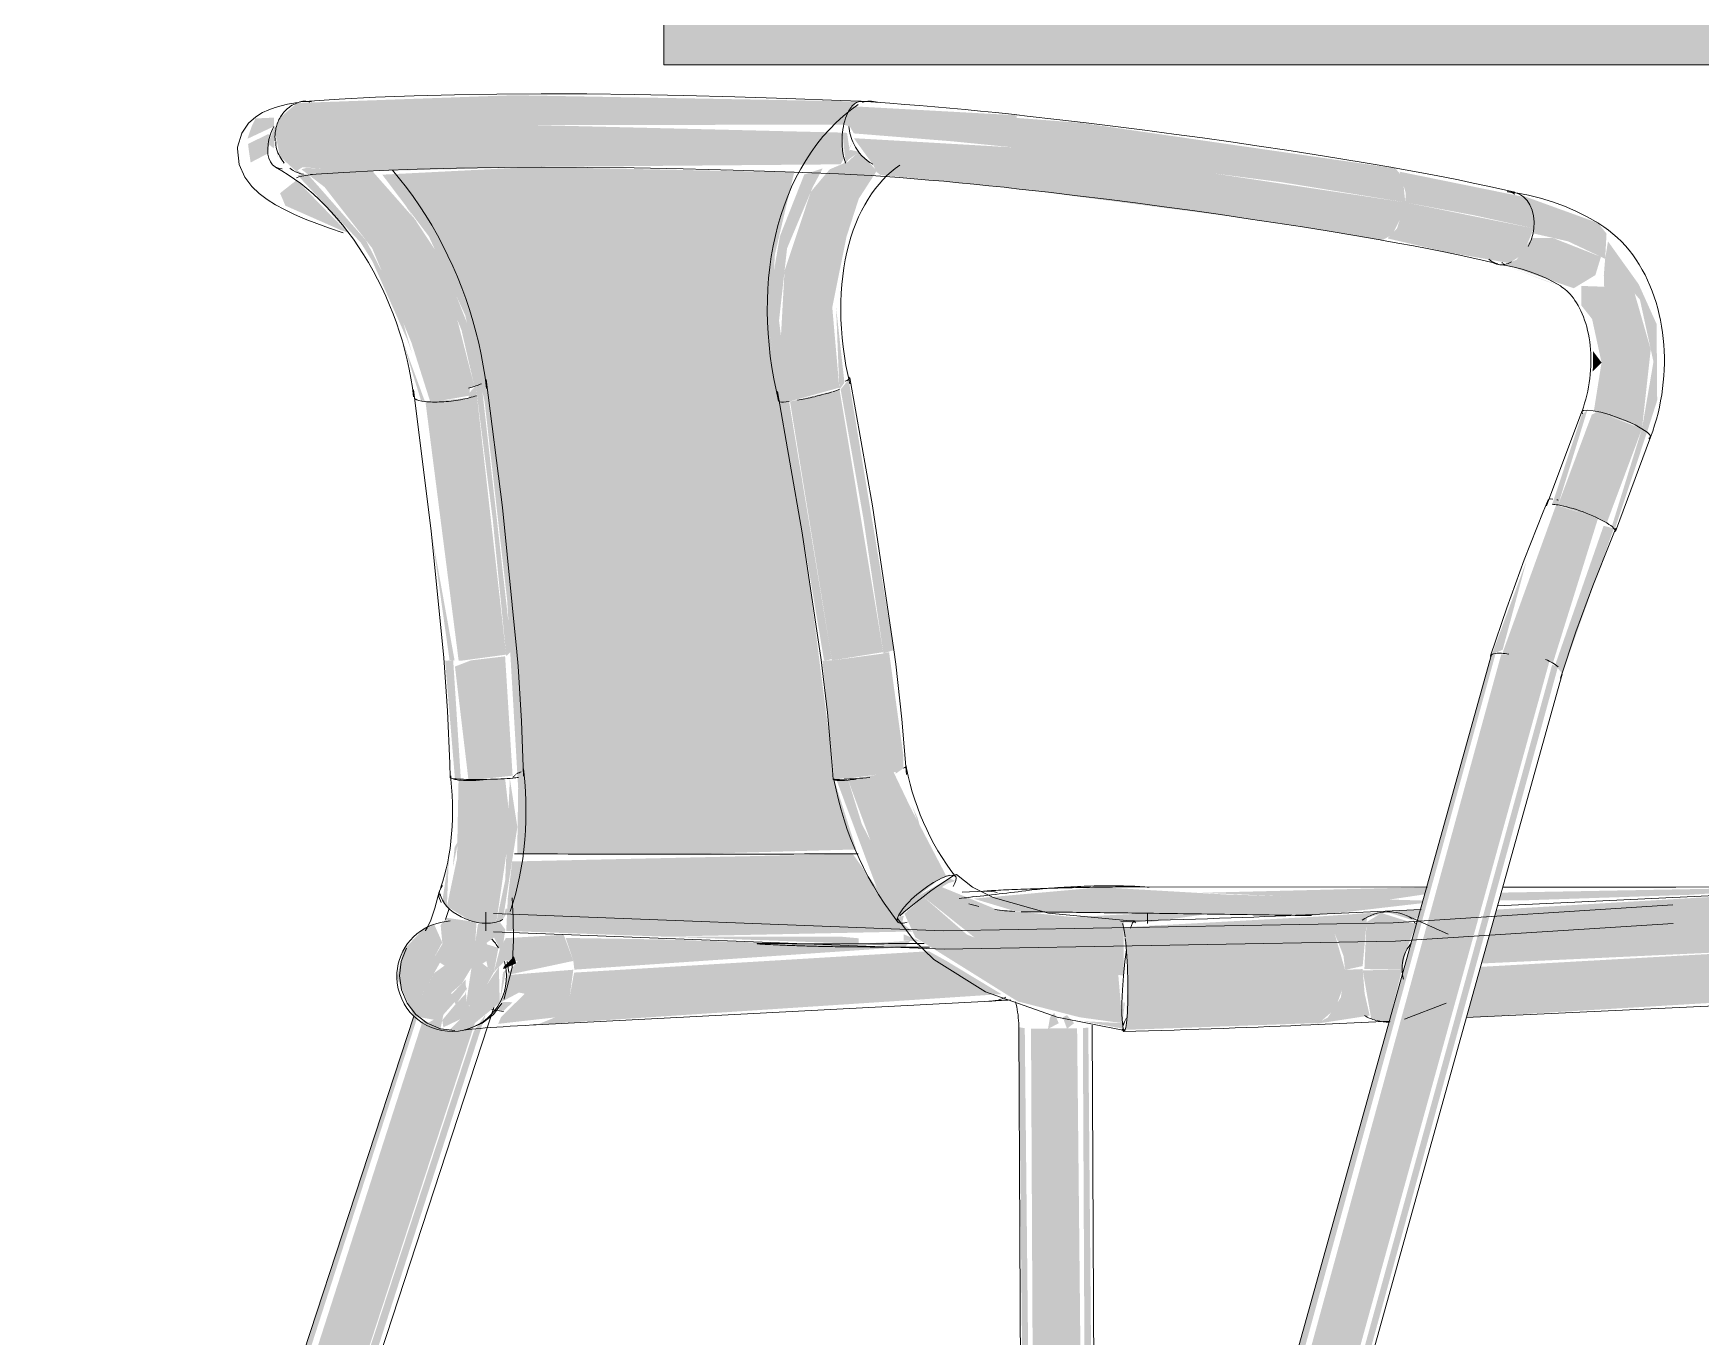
# Model space of a CAD drawing. Header units: inches. Extents: x -23227 to -2744, y -314 to 853.
# Drawn here: x -19385.44 to -19362.73, y 11.43 to 29.18 of the extents above; entities that cross this region are included whole.
import ezdxf

# ---------------------------------------------------------------- set-up
doc = ezdxf.new("R2010")
doc.units = ezdxf.units.IN
doc.header["$MEASUREMENT"] = 0
doc.layers.add('I-FURN', color=30, linetype='Continuous', lineweight=9)

# ---------------------------------------------------------------- blocks, each defined once
blk = doc.blocks.new('Falcon 7700 Series Pedestal Base - 36_ Square Top x 30_ - Wheelchair Height-460525-Section 8')
at = {"layer": 'I-FURN'}
blk.add_hatch(color=256, dxfattribs=at).paths.add_polyline_path([(-26208.428, 28.75), (-26198.585, 28.75), (-26198.585, 30), (-26224.041, 30), (-26224.041, 28.75), (-26217.067, 28.75)], flags=0)
for p in [(-26224.041, 30), (-26198.585, 28.75)]:
    blk.add_line(p, (-26224.041, 28.75), dxfattribs=at)
blk = doc.blocks.new('HermanMiller_Collection_Air-Chair_SideChair_Arms - Arms-460524-Section 8')
at = {"layer": 'I-FURN'}
for points in [[(-26229.335, 27.825), (-26225.707, 27.928), (-26221.591, 27.933), (-26221.431, 28.228), (-26221.38, 28.249), (-26226.082, 28.334), (-26229.036, 28.228), (-26229.268, 28.032), (-26229.312, 27.933)], [(-26219.284, 27.624), (-26219.233, 28.061), (-26221.481, 28.184), (-26221.591, 27.933), (-26221.508, 27.909), (-26221.454, 27.814), (-26220.121, 27.707)], [(-26229.713, 27.741), (-26229.354, 27.909), (-26229.354, 28.029), (-26229.604, 28.018), (-26229.658, 27.904)], [(-26213.943, 26.875), (-26213.978, 27.219), (-26214.078, 27.338), (-26218.36, 27.958), (-26219.238, 28.025), (-26219.284, 27.624), (-26215.625, 27.149)], [(-26228.953, 27.258), (-26229.033, 27.31), (-26228.964, 27.353), (-26228.155, 27.297), (-26225.654, 27.359), (-26221.634, 27.393), (-26221.586, 27.477), (-26221.615, 27.825), (-26225.949, 27.931), (-26229.335, 27.825), (-26229.273, 27.501), (-26229.033, 27.282), (-26228.955, 27.259)], [(-26221.212, 27.43), (-26221.451, 27.741), (-26221.219, 27.432)], [(-26214.252, 26.362), (-26214.117, 26.438), (-26213.965, 26.747), (-26213.943, 26.875), (-26217.425, 27.401), (-26219.284, 27.624), (-26219.341, 27.076), (-26215.855, 26.623)], [(-26212.191, 26.52), (-26212.262, 26.871), (-26212.332, 26.95), (-26214.022, 27.293), (-26213.937, 27.002), (-26213.943, 26.875), (-26213.007, 26.699)], [(-26228.351, 26.466), (-26229.044, 27.178), (-26229.269, 27), (-26229.197, 26.83), (-26228.444, 26.498)], [(-26226.623, 24.369), (-26226.533, 24.405), (-26226.695, 25.162), (-26227.054, 26.071), (-26227.712, 27.067), (-26227.384, 26.56), (-26226.798, 25.137), (-26226.624, 24.375)], [(-26212.523, 26.047), (-26212.34, 26.172), (-26212.191, 26.52), (-26213.943, 26.875), (-26214.056, 26.52), (-26214.184, 26.384), (-26213.382, 26.198)], [(-26211.221, 26.106), (-26211.202, 26.448), (-26211.315, 26.593), (-26212.332, 26.962), (-26212.262, 26.871), (-26212.191, 26.52), (-26212.189, 26.45), (-26211.725, 26.344)], [(-26211.648, 25.706), (-26211.354, 25.884), (-26211.278, 26.133), (-26211.936, 26.392), (-26212.218, 26.392), (-26212.426, 26.095), (-26212.586, 26.031), (-26211.74, 25.737)], [(-26210.65, 23.747), (-26210.512, 24.179), (-26210.52, 25.218), (-26210.763, 25.758), (-26211.182, 26.344), (-26211.221, 26.106), (-26210.747, 25.55), (-26210.563, 24.704), (-26210.719, 23.793)], [(-26212.586, 26.031), (-26212.629, 26.065), (-26212.63, 26.047)], [(-26211.83, 25.736), (-26212.586, 26.016), (-26212.011, 25.798), (-26211.835, 25.737)], [(-26210.719, 23.793), (-26210.6, 24.872), (-26210.819, 25.635), (-26211.221, 26.106), (-26211.239, 25.884), (-26211.234, 25.726), (-26211.546, 25.737), (-26211.546, 25.472), (-26211.399, 25.287), (-26211.27, 24.694), (-26211.374, 24.038), (-26210.812, 23.844)], [(-26211.389, 24.575), (-26211.27, 24.694), (-26211.386, 24.849)], [(-26226.789, 20.635), (-26226.19, 20.716), (-26226.603, 24.375), (-26226.705, 24.268), (-26226.695, 24.212), (-26227.288, 24.155), (-26226.837, 20.636)], [(-26226.188, 20.696), (-26226.114, 20.766), (-26226.525, 24.405), (-26226.603, 24.375), (-26226.371, 22.542)], [(-26221.752, 20.637), (-26221.054, 20.75), (-26221.649, 24.327), (-26222.323, 24.162), (-26221.753, 20.644)], [(-26221.051, 20.731), (-26220.909, 20.78), (-26221.525, 24.464), (-26221.634, 24.327), (-26221.325, 22.577)], [(-26221.832, 20.635), (-26221.755, 20.656), (-26222.336, 24.162), (-26222.452, 24.155), (-26221.86, 20.637)], [(-26211.862, 22.754), (-26211.463, 24.046), (-26211.538, 23.984), (-26211.942, 22.763), (-26211.882, 22.757)], [(-26211.199, 22.509), (-26210.719, 23.793), (-26211.326, 24.026), (-26211.403, 23.984), (-26211.862, 22.754), (-26211.291, 22.559)], [(-26211.09, 22.422), (-26210.65, 23.747), (-26210.719, 23.793), (-26211.13, 22.462)], [(-26211.936, 20.59), (-26211.318, 22.571), (-26211.889, 22.754), (-26212.619, 20.737), (-26212.099, 20.653), (-26211.936, 20.602)], [(-26226.892, 20.637), (-26227.2, 22.342), (-26226.961, 20.643), (-26226.91, 20.638)], [(-26211.806, 20.458), (-26211.102, 22.435), (-26211.242, 22.47), (-26211.901, 20.578), (-26211.807, 20.459)], [(-26212.763, 20.719), (-26212.617, 20.782), (-26212.291, 21.997), (-26212.756, 20.737)], [(-26221.587, 19.02), (-26220.886, 19.118), (-26221.051, 20.731), (-26221.752, 20.637), (-26221.588, 19.025)], [(-26220.884, 19.095), (-26220.778, 19.169), (-26220.778, 19.33), (-26220.974, 20.75), (-26221.051, 20.731), (-26220.886, 19.118)], [(-26218.48, 0), (-26218.412, 0), (-26212.712, 20.734), (-26212.773, 20.712), (-26218.525, 0)], [(-26217.995, 0), (-26217.679, 0), (-26211.98, 20.625), (-26212.281, 20.707), (-26212.291, 20.72), (-26212.637, 20.718), (-26218.325, 0), (-26218.111, 0)], [(-26226.807, 19.02), (-26226.911, 20.638), (-26227.021, 20.635), (-26226.887, 19.025), (-26226.837, 19.022)], [(-26221.717, 19.015), (-26221.588, 19.033), (-26221.752, 20.637), (-26221.882, 20.635), (-26221.752, 19.363)], [(-26217.509, 0), (-26211.863, 20.551), (-26211.943, 20.578), (-26217.602, 0), (-26217.515, 0)], [(-26226.1, 19.034), (-26226.019, 19.122), (-26226.101, 19.051)], [(-26220.759, 17.287), (-26220.303, 17.647), (-26220.193, 17.697), (-26220.685, 18.64), (-26220.916, 19.123), (-26221.532, 19.009), (-26221.111, 17.869), (-26220.963, 17.625)], [(-26226.434, 17.058), (-26226.323, 17.073), (-26226.131, 18.393), (-26226.204, 19.026), (-26226.838, 19.009), (-26226.859, 17.941), (-26226.997, 17.287), (-26226.682, 17.095), (-26226.556, 17.065)], [(-26220.862, 17.095), (-26220.759, 17.287), (-26221.344, 18.406), (-26221.532, 19.009), (-26221.687, 19.002), (-26221.126, 17.5), (-26220.893, 17.144)], [(-26224.036, 16.876), (-26220.653, 16.946), (-26220.797, 17.058), (-26221.47, 18.003), (-26226.108, 17.899), (-26226.167, 17.4), (-26226.189, 16.954), (-26225.707, 16.936)], [(-26217.78, 16.344), (-26217.776, 17.073), (-26219.512, 17.247), (-26220.303, 17.57), (-26220.508, 17.42), (-26219.806, 16.861), (-26219.004, 16.545), (-26218.251, 16.421)], [(-26217.661, 17.06), (-26217.455, 17.096), (-26217.455, 17.195), (-26218.71, 17.129), (-26218.321, 17.105), (-26217.66, 17.066)], [(-26217.724, 16.318), (-26214.763, 16.423), (-26214.907, 16.924), (-26215.03, 17.073), (-26215.153, 17.148), (-26217.783, 17.004), (-26217.731, 16.512)], [(-26217.455, 17.069), (-26216.645, 17.183), (-26217.455, 17.195), (-26217.455, 17.096)], [(-26213.987, 16.428), (-26213.932, 16.68), (-26213.794, 17.047), (-26214.269, 17.198), (-26214.471, 17.073), (-26214.5, 16.434), (-26214.367, 16.432)], [(-26213.794, 17.047), (-26213.834, 17.096), (-26213.821, 17.058)], [(-26220.755, 16.733), (-26220.686, 16.818), (-26221.387, 16.778), (-26220.774, 16.733)], [(-26226.228, 16.434), (-26226.053, 16.512), (-26226.083, 16.608), (-26226.225, 16.462)], [(-26225.8, 15.675), (-26219.444, 16.093), (-26220.191, 16.544), (-26220.432, 16.677), (-26225.264, 16.386), (-26225.326, 16.051), (-26225.524, 15.776), (-26225.75, 15.684)], [(-26217.76, 15.606), (-26215.117, 15.7), (-26214.897, 15.893), (-26214.776, 16.229), (-26214.763, 16.423), (-26217.724, 16.318), (-26217.744, 15.677)], [(-26214.166, 15.714), (-26213.987, 16.428), (-26214.523, 16.416), (-26214.408, 15.763), (-26214.29, 15.727)], [(-26217.797, 15.697), (-26217.763, 15.97), (-26217.78, 15.988)], [(-26232.558, 0), (-26232.488, 0), (-26227.401, 15.775), (-26227.447, 15.793), (-26232.606, 0)], [(-26232.18, 0), (-26231.744, 0), (-26226.615, 15.7), (-26226.889, 15.589), (-26227.109, 15.633), (-26227.322, 15.744), (-26232.399, 0), (-26232.294, 0)], [(-26231.744, 0), (-26231.579, 0), (-26226.469, 15.818), (-26226.631, 15.585), (-26229.062, 8.176)], [(-26217.788, 15.639), (-26217.732, 15.793), (-26217.794, 15.679)], [(-26218.964, 0), (-26218.963, 0), (-26219.126, 15.629), (-26219.207, 15.643), (-26219.049, 0)], [(-26218.602, 0), (-26218.525, 0.073), (-26218.263, 1.015), (-26218.413, 15.626), (-26219.041, 15.624), (-26218.963, 0), (-26218.732, 0)], [(-26218.263, 1.015), (-26218.139, 1.458), (-26218.261, 15.637), (-26218.335, 15.63), (-26218.274, 3.293)]]:
    blk.add_hatch(color=256, dxfattribs=at).paths.add_polyline_path(points, flags=0)
h = blk.add_hatch(color=256, dxfattribs=at)
h.paths.add_polyline_path([(-26227.191, 24.155), (-26226.695, 24.242), (-26226.681, 24.353), (-26226.624, 24.375), (-26226.943, 25.618), (-26227.416, 26.625), (-26228.015, 27.304), (-26228.914, 27.344), (-26228.979, 27.325), (-26228.664, 27.084), (-26228.013, 26.248), (-26227.479, 24.964), (-26227.223, 24.157)], flags=0)
h.paths.add_polyline_path([(-26229.351, 27.609), (-26229.333, 27.933), (-26229.432, 27.671), (-26229.355, 27.612)], flags=0)
h = blk.add_hatch(color=256, dxfattribs=at)
h.paths.add_polyline_path([(-26229.24, 27.408), (-26229.257, 27.466), (-26229.244, 27.411)], flags=0)
h.paths.add_polyline_path([(-26229.67, 27.418), (-26229.433, 27.542), (-26229.403, 27.79), (-26229.432, 27.804), (-26229.705, 27.671), (-26229.694, 27.579)], flags=0)
h.paths.add_polyline_path([(-26229.341, 27.486), (-26229.432, 27.557), (-26229.354, 27.496)], flags=0)
h.paths.add_polyline_path([(-26229.303, 27.495), (-26229.305, 27.579), (-26229.305, 27.501)], flags=0)
h = blk.add_hatch(color=256, dxfattribs=at)
h.paths.add_polyline_path([(-26222.413, 24.155), (-26222.336, 24.162), (-26222.473, 25.265), (-26222.364, 26.248), (-26222.013, 27.084), (-26221.878, 27.338), (-26222.129, 27.255), (-26222.462, 26.412), (-26222.581, 25.719), (-26222.567, 24.869), (-26222.462, 24.157)], flags=0)
h.paths.add_polyline_path([(-26221.513, 27.609), (-26221.468, 27.707), (-26221.514, 27.624)], flags=0)
h = blk.add_hatch(color=256, dxfattribs=at)
h.paths.add_polyline_path([(-26219.341, 27.076), (-26219.284, 27.624), (-26221.454, 27.749), (-26221.196, 27.393), (-26221.144, 27.288), (-26221.09, 27.247), (-26220.412, 27.181)], flags=0)
h.paths.add_polyline_path([(-26221.564, 27.406), (-26221.499, 27.499), (-26221.547, 27.821), (-26221.609, 27.825), (-26221.566, 27.411)], flags=0)
h = blk.add_hatch(color=256, dxfattribs=at)
h.paths.add_polyline_path([(-26222.336, 24.162), (-26221.652, 24.351), (-26221.748, 25.445), (-26221.554, 26.407), (-26221.387, 26.924), (-26221.14, 27.307), (-26221.387, 27.558), (-26221.61, 27.398), (-26221.783, 27.325), (-26222.04, 27.019), (-26222.398, 25.941), (-26222.448, 25.031), (-26222.364, 24.38)], flags=0)
h.paths.add_polyline_path([(-26221.553, 27.411), (-26221.387, 27.564), (-26221.504, 27.59), (-26221.556, 27.411)], flags=0)
h = blk.add_hatch(color=256, dxfattribs=at)
h.paths.add_polyline_path([(-26227.296, 24.162), (-26227.62, 25.048), (-26227.348, 24.172), (-26227.333, 24.169)], flags=0)
h.paths.add_polyline_path([(-26227.465, 24.798), (-26227.675, 25.525), (-26228.097, 26.355), (-26228.893, 27.259), (-26228.964, 27.257), (-26229.033, 27.247), (-26228.17, 26.326), (-26228.013, 26.075), (-26227.532, 24.993), (-26227.479, 24.84)], flags=0)
h.paths.add_polyline_path([(-26228.227, 26.322), (-26228.739, 26.943), (-26228.56, 26.707), (-26228.242, 26.339)], flags=0)
h = blk.add_hatch(color=256, dxfattribs=at)
h.paths.add_polyline_path([(-26223.716, 17.999), (-26221.421, 18.063), (-26221.721, 19.01), (-26221.719, 19.041), (-26222.115, 22.135), (-26222.567, 25.55), (-26222.529, 26.168), (-26222.266, 27.286), (-26225.812, 27.357), (-26227.877, 27.252), (-26227.242, 26.411), (-26226.747, 25.338), (-26226.484, 24.169), (-26226.175, 21.448), (-26226.026, 18.896), (-26226.039, 18.004), (-26224.719, 18)], flags=0)
h.paths.add_polyline_path([(-26222.567, 24.869), (-26222.614, 25.296), (-26222.567, 24.873)], flags=0)
h = blk.add_hatch(color=256, dxfattribs=at)
h.paths.add_polyline_path([(-26221.649, 24.327), (-26221.582, 24.419), (-26221.696, 25.445), (-26221.652, 24.351)], flags=0)
h.paths.add_polyline_path([(-26221.541, 24.456), (-26221.535, 24.464), (-26221.543, 24.464)], flags=0)
h = blk.add_hatch(color=256, dxfattribs=at)
h.paths.add_polyline_path([(-26226.669, 20.638), (-26226.887, 20.554), (-26226.704, 19.016), (-26226.669, 19.016), (-26226.669, 20.635)], flags=0)
h.paths.add_polyline_path([(-26226.583, 19.015), (-26226.102, 19.068), (-26226.204, 20.693), (-26226.669, 20.638), (-26226.669, 19.016)], flags=0)
h = blk.add_hatch(color=256, dxfattribs=at)
h.paths.add_polyline_path([(-26226.323, 17.073), (-26226.233, 17.109), (-26226.037, 18.368), (-26226.139, 19.026), (-26226.203, 17.642), (-26226.27, 17.328)], flags=0)
h.paths.add_polyline_path([(-26226.233, 17.109), (-26226.15, 17.257), (-26226.197, 17.255)], flags=0)
h = blk.add_hatch(color=256, dxfattribs=at)
h.paths.add_polyline_path([(-26220.665, 18.668), (-26220.527, 18.278), (-26220.585, 18.491), (-26220.631, 18.591)], flags=0)
h.paths.add_polyline_path([(-26220.193, 17.697), (-26220.131, 17.722), (-26220.201, 17.711)], flags=0)
h = blk.add_hatch(color=256, dxfattribs=at)
h.paths.add_polyline_path([(-26226.916, 17.822), (-26226.838, 18.188), (-26226.892, 18.094), (-26226.916, 17.826)], flags=0)
h.paths.add_polyline_path([(-26226.997, 17.287), (-26226.971, 17.941), (-26227.057, 17.371)], flags=0)
h = blk.add_hatch(color=256, dxfattribs=at)
h.paths.add_polyline_path([(-26220.797, 17.058), (-26220.774, 17.161), (-26220.852, 17.141)], flags=0)
h.paths.add_polyline_path([(-26220.853, 17.144), (-26220.672, 17.292), (-26220.168, 17.604), (-26220.069, 17.633), (-26220.155, 17.672), (-26220.68, 17.371), (-26220.812, 17.207)], flags=0)
h = blk.add_hatch(color=256, dxfattribs=at)
h.paths.add_polyline_path([(-26215.224, 17.162), (-26214.923, 17.191), (-26213.715, 17.331), (-26213.705, 17.367), (-26216.392, 17.45), (-26218.095, 17.548), (-26219.824, 17.393), (-26219.261, 17.224), (-26218.981, 17.213), (-26215.284, 17.163)], flags=0)
h.paths.add_polyline_path([(-26219.741, 17.281), (-26219.962, 17.404), (-26219.868, 17.325), (-26219.784, 17.285)], flags=0)
h = blk.add_hatch(color=256, dxfattribs=at)
h.paths.add_polyline_path([(-26214.251, 17.367), (-26213.682, 17.451), (-26213.654, 17.549), (-26216.722, 17.473), (-26214.263, 17.368)], flags=0)
h.paths.add_polyline_path([(-26212.389, 17.368), (-26210.074, 17.445), (-26208.438, 17.552), (-26212.638, 17.475), (-26212.668, 17.368)], flags=0)
h = blk.add_hatch(color=256, dxfattribs=at)
h.paths.add_polyline_path([(-26214.763, 16.423), (-26214.524, 16.475), (-26214.464, 17.133), (-26214.194, 17.212), (-26213.84, 17.099), (-26213.769, 17.137), (-26213.738, 17.246), (-26215.153, 17.148), (-26214.907, 16.924), (-26214.785, 16.617)], flags=0)
h.paths.add_polyline_path([(-26213.984, 16.46), (-26213.969, 16.48), (-26213.982, 16.479)], flags=0)
h.paths.add_polyline_path([(-26212.907, 16.51), (-26207.965, 16.742), (-26208.072, 17.212), (-26208.32, 17.477), (-26208.428, 17.496), (-26212.702, 17.244), (-26212.894, 16.557)], flags=0)
h = blk.add_hatch(color=256, dxfattribs=at)
h.paths.add_polyline_path([(-26222.661, 16.77), (-26222.661, 16.788), (-26222.753, 16.775)], flags=0)
h.paths.add_polyline_path([(-26225.261, 16.426), (-26220.774, 16.733), (-26224.036, 16.837), (-26225.379, 16.858), (-26225.275, 16.545)], flags=0)
h.paths.add_polyline_path([(-26219.894, 17.426), (-26219.744, 17.426), (-26219.897, 17.428)], flags=0)
h = blk.add_hatch(color=256, dxfattribs=at)
h.paths.add_polyline_path([(-26217.785, 15.622), (-26217.797, 15.697), (-26218.332, 15.724)], flags=0)
h.paths.add_polyline_path([(-26217.797, 15.697), (-26217.852, 16.356), (-26219.318, 16.669), (-26219.914, 16.904), (-26220.508, 17.42), (-26220.765, 17.187), (-26220.615, 16.864), (-26219.222, 15.994), (-26218.375, 15.777), (-26217.802, 15.698)], flags=0)
h = blk.add_hatch(color=256, dxfattribs=at)
h.paths.add_polyline_path([(-26227.045, 15.812), (-26227.455, 15.862), (-26227.539, 15.97), (-26227.361, 16.034), (-26227.092, 16.521), (-26227.174, 16.584), (-26227.06, 16.796), (-26227.17, 17.042), (-26227.321, 16.975), (-26227.588, 16.695), (-26227.678, 16.318), (-26227.447, 15.793), (-26227.174, 15.744), (-26227.092, 15.787)], flags=0)
h.paths.add_polyline_path([(-26226.914, 15.585), (-26226.695, 15.635), (-26226.277, 15.974), (-26226.289, 16.462), (-26226.501, 16.148), (-26226.695, 15.927), (-26226.731, 15.984), (-26226.742, 16.291), (-26226.931, 16.092), (-26226.879, 15.956), (-26227.06, 15.738), (-26227.045, 15.641), (-26226.82, 15.748), (-26226.941, 15.595)], flags=0)
h.paths.add_polyline_path([(-26226.858, 15.975), (-26226.723, 16.174), (-26226.75, 16.09), (-26226.792, 16.045)], flags=0)
h.paths.add_polyline_path([(-26226.358, 16.391), (-26226.295, 16.723), (-26226.45, 16.77), (-26226.458, 16.544), (-26226.441, 16.455), (-26226.387, 16.414)], flags=0)
h.paths.add_polyline_path([(-26227.288, 16.533), (-26227.201, 16.816), (-26227.177, 16.579), (-26227.266, 16.542)], flags=0)
h = blk.add_hatch(color=256, dxfattribs=at)
h.paths.add_polyline_path([(-26226.888, 15.6), (-26226.82, 15.748), (-26226.961, 15.606)], flags=0)
h.paths.add_polyline_path([(-26227.083, 15.622), (-26227.045, 15.812), (-26227.264, 15.697), (-26227.097, 15.628)], flags=0)
h.paths.add_polyline_path([(-26227.177, 16.579), (-26227.207, 16.879), (-26227.288, 16.533)], flags=0)
h.paths.add_polyline_path([(-26227.045, 15.812), (-26226.723, 16.174), (-26226.792, 16.238), (-26226.629, 16.508), (-26226.593, 17.074), (-26226.997, 17.131), (-26227.082, 17.033), (-26227.058, 16.777), (-26227.177, 16.579), (-26227.03, 16.48), (-26227.169, 16.38), (-26227.361, 16.034), (-26227.539, 15.97), (-26227.419, 15.816), (-26227.27, 15.831)], flags=0)
h.paths.add_polyline_path([(-26226.858, 15.975), (-26226.941, 16.108), (-26226.792, 16.238)], flags=0)
h = blk.add_hatch(color=256, dxfattribs=at)
h.paths.add_polyline_path([(-26226.75, 15.9), (-26226.56, 16.024), (-26226.358, 16.391), (-26226.209, 16.544), (-26226.227, 16.797), (-26226.201, 16.973), (-26226.277, 17.073), (-26226.348, 17.069), (-26226.573, 17.051), (-26226.733, 15.975)], flags=0)
h.paths.add_polyline_path([(-26226.358, 16.391), (-26226.511, 16.508), (-26226.386, 16.593), (-26226.457, 16.791), (-26226.355, 16.864), (-26226.276, 16.705)], flags=0)
h = blk.add_hatch(color=256, dxfattribs=at)
h.paths.add_polyline_path([(-26226.186, 16.351), (-26225.275, 16.545), (-26225.406, 16.902), (-26226.195, 16.855), (-26226.227, 16.797), (-26226.24, 16.62), (-26226.209, 16.548), (-26226.033, 16.544), (-26226.157, 16.386)], flags=0)
h.paths.add_polyline_path([(-26225.41, 16.91), (-26225.437, 16.912), (-26225.437, 16.912)], flags=0)
h = blk.add_hatch(color=256, dxfattribs=at)
h.paths.add_polyline_path([(-26224.036, 16.876), (-26221.387, 16.778), (-26221.387, 16.853), (-26221.638, 16.876), (-26223.012, 16.876)], flags=0)
h.paths.add_polyline_path([(-26220.533, 16.808), (-26220.774, 16.907), (-26220.774, 16.823), (-26220.592, 16.812)], flags=0)
h = blk.add_hatch(color=256, dxfattribs=at)
h.paths.add_polyline_path([(-26222.095, 16.748), (-26222.095, 16.78), (-26222.311, 16.755)], flags=0)
h.paths.add_polyline_path([(-26222.507, 16.763), (-26222.591, 16.783), (-26222.543, 16.765)], flags=0)
h = blk.add_hatch(color=256, dxfattribs=at)
h.paths.add_polyline_path([(-26215.247, 15.675), (-26214.428, 15.801), (-26214.497, 16.102), (-26214.524, 16.434), (-26214.763, 16.423), (-26214.821, 16.048), (-26214.998, 15.775), (-26215.147, 15.694)], flags=0)
h.paths.add_polyline_path([(-26213.112, 15.775), (-26208.195, 16.068), (-26208.014, 16.376), (-26207.965, 16.742), (-26212.92, 16.464), (-26213.111, 15.779)], flags=0)
h = blk.add_hatch(color=256, dxfattribs=at)
h.paths.add_polyline_path([(-26226.299, 15.688), (-26225.524, 15.776), (-26225.326, 16.051), (-26225.275, 16.425), (-26226.186, 16.351), (-26226.186, 16.165), (-26225.983, 16.156), (-26225.94, 16.096), (-26226.26, 15.778), (-26226.295, 15.696)], flags=0)
h.paths.add_polyline_path([(-26226.277, 15.974), (-26226.014, 16.115), (-26226.206, 16.156)], flags=0)
h = blk.add_hatch(color=256, dxfattribs=at)
h.paths.add_polyline_path([(-26225.937, 16.098), (-26226.039, 16.227), (-26226.205, 16.156), (-26226.039, 16.12)], flags=0)
h.paths.add_polyline_path([(-26226.224, 15.865), (-26226.103, 15.982), (-26226.239, 15.988), (-26226.295, 15.877), (-26226.26, 15.871)], flags=0)
h.paths.add_polyline_path([(-26226.277, 15.974), (-26226.186, 16.434), (-26226.233, 16.386), (-26226.274, 15.999)], flags=0)
h = blk.add_hatch(color=256, dxfattribs=at)
h.paths.add_polyline_path([(-26218.809, 15.619), (-26218.663, 15.697), (-26218.724, 15.836), (-26218.782, 15.777), (-26218.809, 15.621)], flags=0)
h.paths.add_polyline_path([(-26218.551, 15.621), (-26218.454, 15.697), (-26218.551, 15.807), (-26218.608, 15.777), (-26218.552, 15.625)], flags=0)
for p, q in [((-26229.847, 27.627), (-26229.849, 27.605)), ((-26212.408, 27), (-26212.553, 27.021)), ((-26212.667, 26.027), (-26212.571, 26.014)), ((-26211.539, 24.025), (-26212.018, 22.742)), ((-26211.081, 22.392), (-26210.601, 23.678)), ((-26210.624, 23.661), (-26210.601, 23.678)), ((-26212.771, 20.719), (-26218.546, 0)), ((-26217.508, 0), (-26211.808, 20.451)), ((-26220.059, 17.721), (-26220.059, 17.711)), ((-26219.675, 17.496), (-26219.977, 17.48)), ((-26217.689, 17.552), (-26213.641, 17.551)), ((-26208.428, 17.496), (-26212.689, 17.296)), ((-26227.105, 17.42), (-26227.077, 17.342)), ((-26226.966, 17.26), (-26227.016, 17.109)), ((-26226.466, 17.208), (-26226.466, 16.957)), ((-26217.619, 17.066), (-26217.637, 17.091)), ((-26217.455, 17.195), (-26217.455, 17.053)), ((-26213.726, 17.247), (-26215.3, 17.173)), ((-26213.361, 16.908), (-26213.916, 17.157)), ((-26226.178, 16.537), (-26226.152, 16.387)), ((-26231.577, 0), (-26226.357, 15.909)), ((-26225.779, 15.675), (-26219.591, 15.998)), ((-26213.956, 15.754), (-26213.387, 15.972)), ((-26213.113, 15.774), (-26208.363, 15.997)), ((-26227.448, 15.793), (-26232.63, 0)), ((-26226.386, 15.885), (-26226.226, 15.858)), ((-26218.208, 15.671), (-26218.208, 15.65)), ((-26215.23, 15.675), (-26214.149, 15.726)), ((-26219.208, 15.645), (-26219.131, 0)), ((-26218.138, 1.459), (-26218.208, 15.65))]:
    blk.add_line(p, q, dxfattribs=at)
at = {"layer": 'I-FURN', "flags": 128}
for points in [[(-26229.847, 27.627), (-26229.791, 27.817), (-26229.697, 27.954), (-26229.598, 28.041), (-26229.507, 28.098), (-26229.421, 28.137), (-26229.338, 28.167), (-26229.255, 28.191), (-26229.169, 28.211), (-26229.08, 28.228), (-26228.985, 28.243), (-26228.959, 28.247)], [(-26228.935, 28.25), (-26228.466, 28.28), (-26227.969, 28.306), (-26227.444, 28.326), (-26226.893, 28.34), (-26226.317, 28.35), (-26225.715, 28.353), (-26225.089, 28.352), (-26224.44, 28.345), (-26223.769, 28.332), (-26223.077, 28.314), (-26222.365, 28.291), (-26221.634, 28.263), (-26221.357, 28.251)], [(-26221.394, 28.206), (-26221.498, 28.13), (-26221.599, 28.048), (-26221.695, 27.961), (-26221.787, 27.868), (-26221.875, 27.77), (-26221.957, 27.667), (-26222.036, 27.559), (-26222.109, 27.447), (-26222.178, 27.331), (-26222.242, 27.211), (-26222.301, 27.088), (-26222.355, 26.961), (-26222.404, 26.83), (-26222.449, 26.697), (-26222.488, 26.561), (-26222.523, 26.422), (-26222.553, 26.281), (-26222.578, 26.138), (-26222.599, 25.993), (-26222.615, 25.845), (-26222.625, 25.697), (-26222.632, 25.547), (-26222.633, 25.395), (-26222.63, 25.243), (-26222.622, 25.09), (-26222.609, 24.936), (-26222.592, 24.782), (-26222.571, 24.628), (-26222.545, 24.474), (-26222.514, 24.32), (-26222.479, 24.167)], [(-26221.355, 28.251), (-26221.16, 28.238), (-26220.962, 28.224), (-26220.761, 28.209), (-26220.558, 28.193), (-26220.353, 28.176), (-26220.146, 28.158), (-26219.937, 28.139), (-26219.728, 28.118), (-26219.518, 28.097), (-26219.307, 28.075), (-26219.232, 28.066)], [(-26214.111, 27.348), (-26214.462, 27.409), (-26214.82, 27.468), (-26215.185, 27.527), (-26215.557, 27.585), (-26215.934, 27.642), (-26216.317, 27.698), (-26216.705, 27.753), (-26217.096, 27.806), (-26217.491, 27.858), (-26217.889, 27.909), (-26218.289, 27.958), (-26218.69, 28.005), (-26219.093, 28.051), (-26219.232, 28.066)], [(-26229.849, 27.605), (-26229.827, 27.389), (-26229.751, 27.218), (-26229.656, 27.092), (-26229.555, 26.996), (-26229.447, 26.915), (-26229.332, 26.843), (-26229.208, 26.776), (-26229.073, 26.712), (-26228.926, 26.648), (-26228.767, 26.586), (-26228.595, 26.523), (-26228.41, 26.461)], [(-26229.33, 27.355), (-26229.244, 27.306), (-26229.158, 27.252), (-26229.073, 27.193), (-26228.988, 27.13), (-26228.903, 27.062), (-26228.819, 26.99), (-26228.736, 26.913), (-26228.655, 26.833), (-26228.574, 26.748), (-26228.496, 26.66), (-26228.419, 26.567), (-26228.344, 26.472), (-26228.27, 26.372), (-26228.2, 26.27), (-26228.131, 26.164), (-26228.065, 26.056), (-26228.002, 25.944), (-26227.941, 25.831), (-26227.883, 25.715), (-26227.828, 25.597), (-26227.777, 25.477), (-26227.728, 25.355), (-26227.683, 25.233), (-26227.642, 25.109), (-26227.603, 24.984), (-26227.569, 24.858), (-26227.538, 24.732), (-26227.51, 24.605), (-26227.486, 24.479), (-26227.466, 24.353), (-26227.45, 24.228)], [(-26229.046, 27.21), (-26229.037, 27.213), (-26229.012, 27.221), (-26228.972, 27.231), (-26228.92, 27.241), (-26228.858, 27.251), (-26228.829, 27.256)], [(-26228.854, 27.253), (-26228.4, 27.283), (-26227.917, 27.307), (-26227.404, 27.327), (-26226.864, 27.341), (-26226.297, 27.35), (-26225.704, 27.353), (-26225.087, 27.352), (-26224.445, 27.344), (-26223.781, 27.332), (-26223.096, 27.314), (-26222.39, 27.291), (-26221.665, 27.263), (-26221.408, 27.252)], [(-26227.738, 27.313), (-26227.641, 27.196), (-26227.547, 27.076), (-26227.456, 26.953), (-26227.369, 26.826), (-26227.284, 26.696), (-26227.203, 26.563), (-26227.126, 26.427), (-26227.052, 26.289), (-26226.982, 26.148), (-26226.915, 26.005), (-26226.853, 25.86), (-26226.794, 25.713), (-26226.74, 25.564), (-26226.689, 25.414), (-26226.643, 25.263), (-26226.601, 25.111), (-26226.563, 24.958), (-26226.53, 24.804), (-26226.501, 24.65), (-26226.477, 24.496), (-26226.457, 24.342)], [(-26220.829, 27.38), (-26220.889, 27.337), (-26220.947, 27.29), (-26221.003, 27.239), (-26221.058, 27.183), (-26221.111, 27.123), (-26221.163, 27.059), (-26221.213, 26.991), (-26221.26, 26.918), (-26221.306, 26.842), (-26221.349, 26.761), (-26221.389, 26.676), (-26221.427, 26.587), (-26221.462, 26.495), (-26221.494, 26.399), (-26221.523, 26.299), (-26221.549, 26.196), (-26221.572, 26.091), (-26221.591, 25.982), (-26221.606, 25.87), (-26221.619, 25.756), (-26221.627, 25.64), (-26221.632, 25.521), (-26221.633, 25.401), (-26221.63, 25.279), (-26221.624, 25.156), (-26221.614, 25.032), (-26221.6, 24.907), (-26221.583, 24.781), (-26221.561, 24.655), (-26221.536, 24.529), (-26221.507, 24.402)], [(-26221.41, 27.252), (-26221.22, 27.24), (-26221.026, 27.226), (-26220.83, 27.212), (-26220.632, 27.196), (-26220.431, 27.179), (-26220.228, 27.162), (-26220.025, 27.143), (-26219.82, 27.123), (-26219.614, 27.102), (-26219.408, 27.08), (-26219.341, 27.072)], [(-26212.452, 27.012), (-26212.633, 27.054), (-26212.821, 27.096), (-26213.017, 27.138), (-26213.22, 27.18), (-26213.429, 27.222), (-26213.645, 27.263), (-26213.866, 27.304), (-26214.094, 27.345), (-26214.111, 27.348)], [(-26214.284, 26.363), (-26214.629, 26.423), (-26214.982, 26.482), (-26215.342, 26.54), (-26215.709, 26.597), (-26216.081, 26.653), (-26216.459, 26.708), (-26216.842, 26.762), (-26217.229, 26.815), (-26217.619, 26.867), (-26218.013, 26.917), (-26218.408, 26.965), (-26218.805, 27.012), (-26219.203, 27.057), (-26219.341, 27.072)], [(-26211.313, 26.592), (-26211.464, 26.678), (-26211.618, 26.755), (-26211.776, 26.823), (-26211.936, 26.883), (-26212.1, 26.933), (-26212.266, 26.973), (-26212.408, 27)], [(-26210.601, 23.678), (-26210.573, 23.758), (-26210.547, 23.839), (-26210.523, 23.921), (-26210.501, 24.004), (-26210.482, 24.087), (-26210.465, 24.171), (-26210.451, 24.256), (-26210.439, 24.341), (-26210.429, 24.426), (-26210.422, 24.511), (-26210.417, 24.596), (-26210.414, 24.682), (-26210.414, 24.767), (-26210.417, 24.852), (-26210.422, 24.936), (-26210.429, 25.02), (-26210.439, 25.104), (-26210.452, 25.187), (-26210.467, 25.269), (-26210.484, 25.35), (-26210.504, 25.431), (-26210.527, 25.51), (-26210.552, 25.588), (-26210.58, 25.665), (-26210.61, 25.741), (-26210.643, 25.815), (-26210.678, 25.887), (-26210.716, 25.958), (-26210.757, 26.027), (-26210.8, 26.094), (-26210.846, 26.159), (-26210.894, 26.222), (-26210.945, 26.282), (-26210.999, 26.34), (-26211.055, 26.395), (-26211.114, 26.448), (-26211.175, 26.497), (-26211.239, 26.544), (-26211.305, 26.587), (-26211.313, 26.592)], [(-26212.684, 26.039), (-26212.856, 26.079), (-26213.036, 26.119), (-26213.224, 26.16), (-26213.419, 26.2), (-26213.621, 26.24), (-26213.83, 26.281), (-26214.046, 26.321), (-26214.267, 26.36), (-26214.284, 26.363)], [(-26212.571, 26.014), (-26212.46, 25.992), (-26212.349, 25.964), (-26212.24, 25.93), (-26212.132, 25.889), (-26212.025, 25.841), (-26211.92, 25.788), (-26211.831, 25.737)], [(-26211.831, 25.737), (-26211.809, 25.722), (-26211.787, 25.706), (-26211.765, 25.689), (-26211.742, 25.669), (-26211.72, 25.647), (-26211.697, 25.623), (-26211.675, 25.597), (-26211.653, 25.569), (-26211.632, 25.539), (-26211.611, 25.507), (-26211.59, 25.472), (-26211.571, 25.436), (-26211.552, 25.398), (-26211.534, 25.358), (-26211.517, 25.316), (-26211.501, 25.272), (-26211.486, 25.226), (-26211.472, 25.179), (-26211.46, 25.131), (-26211.449, 25.081), (-26211.439, 25.03), (-26211.431, 24.977), (-26211.425, 24.924), (-26211.42, 24.87), (-26211.416, 24.815), (-26211.414, 24.759), (-26211.414, 24.703), (-26211.416, 24.646), (-26211.419, 24.59), (-26211.423, 24.532), (-26211.43, 24.475), (-26211.438, 24.418), (-26211.447, 24.361), (-26211.458, 24.305), (-26211.471, 24.249), (-26211.485, 24.194), (-26211.501, 24.139), (-26211.518, 24.085), (-26211.536, 24.032), (-26211.539, 24.025)], [(-26227.451, 24.323), (-26227.209, 22.401), (-26227.039, 20.671)], [(-26226.043, 20.756), (-26226.239, 22.72), (-26226.461, 24.462)], [(-26220.909, 20.78), (-26221.202, 22.744), (-26221.51, 24.486)], [(-26222.493, 24.299), (-26222.156, 22.377), (-26221.9, 20.647)], [(-26211.382, 24.038), (-26211.463, 24.046), (-26211.516, 24.042), (-26211.539, 24.025)], [(-26211.539, 24.025), (-26211.539, 24.024), (-26211.53, 23.995)], [(-26211.043, 23.942), (-26211.165, 23.984), (-26211.281, 24.016), (-26211.382, 24.038)], [(-26210.719, 23.793), (-26210.812, 23.844), (-26210.922, 23.894), (-26211.043, 23.942)], [(-26210.601, 23.678), (-26210.601, 23.679), (-26210.61, 23.708), (-26210.65, 23.747), (-26210.719, 23.793)], [(-26212.782, 20.698), (-26212.562, 21.355), (-26212.323, 22.009), (-26212.065, 22.66), (-26211.996, 22.826)], [(-26211.829, 20.394), (-26211.618, 21.025), (-26211.388, 21.653), (-26211.14, 22.279), (-26211.074, 22.438)], [(-26227.039, 20.671), (-26226.989, 19.953), (-26226.958, 19.232), (-26226.954, 19.041)], [(-26225.954, 19.062), (-26225.98, 19.812), (-26226.027, 20.56), (-26226.043, 20.756)], [(-26220.736, 19.086), (-26220.799, 19.837), (-26220.884, 20.584), (-26220.909, 20.78)], [(-26221.9, 20.647), (-26221.814, 19.929), (-26221.748, 19.207), (-26221.734, 19.017)], [(-26226.136, 17.218), (-26226.098, 17.332), (-26226.064, 17.448), (-26226.034, 17.567), (-26226.007, 17.688), (-26225.984, 17.812), (-26225.964, 17.937), (-26225.948, 18.064), (-26225.936, 18.192), (-26225.927, 18.322), (-26225.921, 18.453), (-26225.92, 18.585), (-26225.921, 18.719), (-26225.927, 18.853), (-26225.935, 18.987), (-26225.948, 19.122), (-26225.952, 19.161)], [(-26220.068, 17.694), (-26220.132, 17.778), (-26220.193, 17.864), (-26220.252, 17.953), (-26220.309, 18.045), (-26220.363, 18.138), (-26220.414, 18.234), (-26220.462, 18.333), (-26220.507, 18.432), (-26220.55, 18.534), (-26220.589, 18.637), (-26220.625, 18.741), (-26220.658, 18.846), (-26220.687, 18.953), (-26220.713, 19.059), (-26220.736, 19.167), (-26220.742, 19.197)], [(-26227.079, 17.551), (-26227.053, 17.631), (-26227.028, 17.714), (-26227.006, 17.8), (-26226.986, 17.889), (-26226.969, 17.981), (-26226.954, 18.076), (-26226.942, 18.174), (-26226.932, 18.274), (-26226.925, 18.376), (-26226.921, 18.48), (-26226.92, 18.585), (-26226.921, 18.692), (-26226.925, 18.801), (-26226.932, 18.91), (-26226.942, 19.02), (-26226.946, 19.052)], [(-26221.725, 19.015), (-26221.697, 18.877), (-26221.665, 18.74), (-26221.628, 18.603), (-26221.588, 18.468), (-26221.543, 18.334), (-26221.493, 18.201), (-26221.44, 18.07), (-26221.383, 17.941), (-26221.322, 17.815), (-26221.257, 17.69), (-26221.188, 17.568), (-26221.116, 17.448), (-26221.04, 17.331), (-26220.961, 17.217), (-26220.878, 17.106), (-26220.853, 17.075)], [(-26220.508, 17.42), (-26220.404, 17.498), (-26220.303, 17.57), (-26220.212, 17.633), (-26220.138, 17.681), (-26220.086, 17.711), (-26220.059, 17.721)], [(-26220.056, 17.72), (-26219.838, 17.551), (-26219.557, 17.407), (-26218.802, 17.196), (-26217.691, 17.092), (-26217.637, 17.091)], [(-26227.059, 17.57), (-26227.099, 17.498), (-26227.105, 17.42)], [(-26219.687, 17.495), (-26219.662, 17.497), (-26219.636, 17.498), (-26219.608, 17.5), (-26219.58, 17.502), (-26219.549, 17.504), (-26219.518, 17.505), (-26219.485, 17.507), (-26219.451, 17.509), (-26219.416, 17.511), (-26219.38, 17.512), (-26219.342, 17.514), (-26219.303, 17.516), (-26219.263, 17.518), (-26219.223, 17.519), (-26219.181, 17.521), (-26219.138, 17.523), (-26219.094, 17.524), (-26219.05, 17.526), (-26219.005, 17.527), (-26218.959, 17.529), (-26218.913, 17.53), (-26218.866, 17.532), (-26218.819, 17.533), (-26218.771, 17.535), (-26218.723, 17.536), (-26218.675, 17.537), (-26218.627, 17.539), (-26218.578, 17.54), (-26218.53, 17.541), (-26218.482, 17.542), (-26218.433, 17.543), (-26218.385, 17.544), (-26218.338, 17.545), (-26218.29, 17.546), (-26218.243, 17.547), (-26218.197, 17.548), (-26218.151, 17.548), (-26218.106, 17.549), (-26218.061, 17.55), (-26218.017, 17.55), (-26217.975, 17.551), (-26217.933, 17.551), (-26217.891, 17.552), (-26217.851, 17.552), (-26217.812, 17.552), (-26217.775, 17.552), (-26217.738, 17.552), (-26217.702, 17.552), (-26217.689, 17.552)], [(-26212.618, 17.551), (-26210.258, 17.55), (-26208.135, 17.552)], [(-26227.102, 17.486), (-26227.161, 17.262), (-26227.217, 17.101), (-26227.266, 16.996), (-26227.288, 16.958), (-26227.29, 16.955)], [(-26226.361, 17.193), (-26220.238, 16.956), (-26214.106, 17.064), (-26210.297, 17.307)], [(-26226.109, 17.406), (-26226.096, 17.13), (-26226.09, 16.828), (-26226.108, 16.455), (-26226.215, 16.033), (-26226.219, 16.024)], [(-26220.826, 17.159), (-26220.774, 17.207), (-26220.7, 17.27), (-26220.609, 17.342), (-26220.508, 17.42)], [(-26227.135, 17.056), (-26227.062, 17.074), (-26227.005, 17.084), (-26226.951, 17.092)], [(-26226.361, 16.943), (-26220.224, 16.705), (-26214.078, 16.815), (-26210.293, 17.056)], [(-26220.856, 17.12), (-26220.641, 16.832), (-26220.365, 16.565), (-26219.659, 16.122), (-26218.684, 15.777), (-26217.768, 15.597)], [(-26215.3, 17.173), (-26215.433, 17.167), (-26215.57, 17.161), (-26215.711, 17.155), (-26215.857, 17.149), (-26216.006, 17.143), (-26216.159, 17.137), (-26216.315, 17.132), (-26216.475, 17.126), (-26216.637, 17.12), (-26216.802, 17.115), (-26216.97, 17.109), (-26217.139, 17.104), (-26217.31, 17.098), (-26217.483, 17.093), (-26217.657, 17.088), (-26217.817, 17.084)], [(-26217.637, 17.091), (-26217.66, 17.066), (-26217.685, 16.991)], [(-26227.642, 16.344), (-26227.619, 16.537), (-26227.546, 16.717)], [(-26217.74, 16.696), (-26217.761, 16.537), (-26217.78, 16.344)], [(-26226.89, 15.597), (-26227.083, 15.622), (-26227.264, 15.697), (-26227.419, 15.816), (-26227.539, 15.97), (-26227.615, 16.151), (-26227.642, 16.344)], [(-26217.78, 16.344), (-26217.794, 16.151), (-26217.802, 15.97), (-26217.803, 15.816), (-26217.797, 15.697), (-26217.785, 15.622), (-26217.767, 15.597)], [(-26226.247, 15.97), (-26226.364, 15.816), (-26226.518, 15.697), (-26226.697, 15.622)], [(-26219.578, 15.999), (-26219.56, 16), (-26219.541, 16.001), (-26219.519, 16.003), (-26219.496, 16.004), (-26219.471, 16.006), (-26219.443, 16.007), (-26219.415, 16.009), (-26219.384, 16.01), (-26219.352, 16.012), (-26219.319, 16.014)], [(-26219.253, 15.986), (-26219.244, 15.952), (-26219.236, 15.918), (-26219.229, 15.882), (-26219.223, 15.846), (-26219.218, 15.809), (-26219.214, 15.772), (-26219.211, 15.734), (-26219.209, 15.696), (-26219.208, 15.658), (-26219.208, 15.645)], [(-26226.765, 15.604), (-26226.756, 15.605), (-26226.733, 15.608), (-26226.699, 15.612), (-26226.655, 15.617), (-26226.603, 15.622), (-26226.543, 15.627), (-26226.475, 15.632), (-26226.4, 15.638), (-26226.319, 15.644), (-26226.231, 15.649), (-26226.137, 15.655), (-26226.036, 15.661), (-26225.93, 15.667), (-26225.818, 15.673), (-26225.779, 15.675)], [(-26215.23, 15.675), (-26215.365, 15.669), (-26215.504, 15.663), (-26215.648, 15.657), (-26215.796, 15.65), (-26215.947, 15.644), (-26216.102, 15.638), (-26216.26, 15.633), (-26216.422, 15.627), (-26216.586, 15.621), (-26216.753, 15.615), (-26216.922, 15.61), (-26217.093, 15.604), (-26217.265, 15.599), (-26217.44, 15.594), (-26217.615, 15.589), (-26217.776, 15.585)]]:
    blk.add_lwpolyline(points, dxfattribs=at)
at = {"layer": 'I-FURN'}
for centre, major_axis, ratio, start_param, end_param in [((-26229.089, 27.793), (0.241, 0.438), 0.575844, 0.052593, 0.576192), ((-26221.112, 27.793), (-0.282, 0.413), 0.716528, 5.57384, 6.097439), ((-26229.089, 27.793), (0.241, 0.438), 0.575844, 1.623389, 2.146988), ((-26221.112, 27.793), (-0.282, 0.413), 0.716528, 0.861451, 1.38505), ((-26229.089, 27.793), (0.241, 0.438), 0.575844, 2.146988, 3.455985), ((-26221.112, 27.793), (-0.282, 0.413), 0.716528, 1.38505, 2.170448), ((-26212.61, 26.524), (0.057, 0.497), 0.711436, 6.24849, 6.283185), ((-26212.61, 26.524), (0.057, 0.497), 0.711436, 5.98669, 6.24849), ((-26212.568, 26.525), (0.116, 0.486), 0.74611, 4.877543, 6.283185), ((-26212.568, 26.525), (0.116, 0.486), 0.74611, 4.353944, 4.877543), ((-26212.568, 26.525), (0.116, 0.486), 0.74611, 2.783148, 3.044947), ((-26212.61, 26.524), (0.057, 0.497), 0.711436, 2.845098, 3.106897), ((-26212.61, 26.524), (0.057, 0.497), 0.711436, 3.106897, 3.630496), ((-26226.956, 24.392), (0.495, 0.07), 0.185134, 5.21887, 5.480669), ((-26226.956, 24.392), (0.495, 0.07), 0.185134, 5.480669, 5.742468), ((-26221.993, 24.285), (0.486, 0.118), 0.11091, 5.243425, 5.473623), ((-26222.002, 24.392), (0.491, 0.093), 0.137076, 5.750632, 6.274231), ((-26222.002, 24.392), (0.491, 0.093), 0.137076, 0, 0.252845), ((-26226.953, 24.285), (0.497, 0.057), 0.234229, 3.138866, 3.141593), ((-26226.953, 24.285), (0.497, 0.057), 0.234229, 3.400666, 3.924264), ((-26226.953, 24.285), (0.497, 0.057), 0.234229, 3.93217, 4.186064), ((-26226.953, 24.285), (0.497, 0.057), 0.234229, 4.197005, 4.447863), ((-26226.953, 24.285), (0.497, 0.057), 0.234229, 4.452168, 4.709663), ((-26226.953, 24.285), (0.497, 0.057), 0.234229, 4.713014, 4.971462), ((-26226.953, 24.285), (0.497, 0.057), 0.234229, 4.975221, 5.233261), ((-26226.953, 24.285), (0.497, 0.057), 0.234229, 5.239572, 5.495061), ((-26221.993, 24.285), (0.486, 0.118), 0.11091, 3.117428, 3.141593), ((-26221.993, 24.285), (0.486, 0.118), 0.11091, 3.379228, 3.902826), ((-26221.993, 24.285), (0.486, 0.118), 0.11091, 4.192229, 4.426425), ((-26221.993, 24.285), (0.486, 0.118), 0.11091, 4.449986, 4.688225), ((-26221.993, 24.285), (0.486, 0.118), 0.11091, 4.712585, 4.950024), ((-26221.993, 24.285), (0.486, 0.118), 0.11091, 4.977051, 5.211823), ((-26211.535, 22.632), (-0.461, 0.194), 0.144221, 5.822246, 6.345845), ((-26211.55, 22.567), (-0.468, 0.175), 0.191458, 5.509821, 5.771621), ((-26211.535, 22.632), (-0.461, 0.194), 0.144221, 5.560447, 5.613291), ((-26211.55, 22.567), (-0.468, 0.175), 0.191458, 3.939025, 5.509821), ((-26211.55, 22.567), (-0.468, 0.175), 0.191458, 3.141593, 3.939025), ((-26212.305, 20.546), (-0.476, 0.152), 0.239355, 5.543411, 6.328809), ((-26212.305, 20.546), (-0.476, 0.152), 0.239355, 5.282674, 5.542834), ((-26212.29, 20.585), (-0.482, 0.134), 0.301377, 3.976352, 4.23196), ((-26212.29, 20.585), (-0.482, 0.134), 0.301377, 3.714553, 3.976352), ((-26226.449, 19.106), (0.497, 0.055), 0.180952, 5.626605, 5.888404), ((-26221.233, 19.106), (0.492, 0.091), 0.107353, 5.872701, 6.396299), ((-26226.454, 19.052), (0.5, 0.01), 0.069551, 2.877975, 3.139774), ((-26226.454, 19.052), (0.5, 0.01), 0.069551, 3.141593, 3.925172), ((-26226.449, 19.106), (0.497, 0.055), 0.180952, 3.008611, 3.27041), ((-26226.449, 19.106), (0.497, 0.055), 0.180952, 3.532209, 3.794009), ((-26226.449, 19.106), (0.497, 0.055), 0.180952, 3.794009, 4.579407), ((-26226.454, 19.052), (0.5, 0.01), 0.069551, 3.925172, 5.495969), ((-26226.454, 19.052), (0.5, 0.01), 0.069551, 5.495969, 5.757768), ((-26221.233, 19.106), (0.492, 0.091), 0.107353, 2.992907, 4.040105), ((-26221.235, 19.052), (0.499, 0.035), 0.020295, 2.880196, 3.141593), ((-26221.235, 19.052), (0.499, 0.035), 0.020295, 3.141996, 3.927394), ((-26221.235, 19.052), (0.499, 0.035), 0.020295, 3.927394, 4.712792), ((-26221.233, 19.106), (0.492, 0.091), 0.107353, 4.040105, 4.301904), ((-26220.461, 17.385), (0.393, 0.31), 0.26753, 5.605411, 6.914408), ((-26226.608, 17.385), (-0.471, 0.167), 0.596783, 0, 0.053822), ((-26220.461, 17.385), (0.393, 0.31), 0.26753, 0.631223, 2.202019), ((-26224.434, 101.858), (0, 84.692), 0.707107, 3.217566, 3.231436), ((-26226.608, 17.385), (-0.471, 0.167), 0.596783, 0.315622, 0.839221), ((-26226.608, 17.385), (-0.471, 0.167), 0.596783, 0.839221, 1.886418), ((-26220.461, 17.385), (0.393, 0.31), 0.26753, 2.202019, 3.772816), ((-26226.932, 16.334), (-0.202, 0.722), 0.995009, 0, 1.3209), ((-26226.608, 17.385), (-0.471, 0.167), 0.596783, 1.903362, 2.410017), ((-26226.608, 17.385), (-0.471, 0.167), 0.596783, 2.410017, 2.671816), ((-26217.796, 16.334), (-0.02, 0.75), 0.096081, 5.515178, 5.996591), ((-26214.176, 16.463), (0.021, 0.75), 0.90616, 0.058382, 0.581981), ((-26214.176, 16.463), (0.021, 0.75), 0.90616, 5.817968, 6.341567), ((-26226.932, 16.334), (-0.202, 0.722), 0.995009, 4.986091, 5.185919), ((-26217.796, 16.334), (-0.02, 0.75), 0.096081, 4.687594, 5.472992), ((-26213.534, 16.444), (0.014, 0.5), 0.90616, 0.84378, 1.629178), ((-26226.932, 16.334), (-0.202, 0.722), 0.995009, 2.891696, 4.462492), ((-26226.932, 16.334), (-0.202, 0.722), 0.995009, 4.462492, 4.714879), ((-26213.534, 16.444), (0.014, 0.5), 0.90616, 1.629178, 1.890978), ((-26226.932, 16.334), (-0.202, 0.722), 0.995009, 1.3209, 2.891696), ((-26217.796, 16.334), (-0.02, 0.75), 0.096081, 3.116798, 4.687594), ((-26214.176, 16.463), (0.021, 0.75), 0.90616, 2.676376, 2.924989), ((-26214.176, 16.463), (0.021, 0.75), 0.90616, 2.938175, 3.199975), ((-26217.796, 16.334), (-0.02, 0.75), 0.096081, 2.854998, 3.116798)]:
    blk.add_ellipse(centre, major_axis=major_axis, ratio=ratio, start_param=start_param, end_param=end_param, dxfattribs=at)
for points, knots in [([(-26229.335, 27.825), (-26229.329, 27.881), (-26229.3, 27.989), (-26229.201, 28.139), (-26229.099, 28.206), (-26229.036, 28.228)], [-1, -1, -1, -1, -0.7857143, -0.5714286, -0.2857143, -0.2857143, -0.2857143, -0.2857143]), ([(-26228.959, 28.247), (-26228.952, 28.248), (-26228.913, 28.252), (-26228.873, 28.251), (-26228.84, 28.245)], [-0.1714327, -0.1714327, -0.1714327, -0.1714327, -0.1428571, 0, 0, 0, 0]), ([(-26221.609, 27.825), (-26221.603, 27.881), (-26221.582, 27.989), (-26221.522, 28.139), (-26221.449, 28.225), (-26221.379, 28.253), (-26221.345, 28.251), (-26221.328, 28.245)], [-1, -1, -1, -1, -0.785714, -0.571429, -0.285714, -0.142857, 0, 0, 0, 0]), ([(-26229.212, 27.411), (-26229.258, 27.466), (-26229.317, 27.563), (-26229.327, 27.671), (-26229.329, 27.706)], [-0.5714286, -0.5714286, -0.5714286, -0.5714286, -0.2857143, -0.1515754, -0.1515754, -0.1515754, -0.1515754]), ([(-26228.95, 27.257), (-26228.999, 27.266), (-26229.064, 27.289), (-26229.12, 27.328), (-26229.134, 27.339)], [-0.9989319, -0.9989319, -0.9989319, -0.9989319, -0.7857143, -0.7142857, -0.7142857, -0.7142857, -0.7142857]), ([(-26226.075, 18.004), (-26225.299, 18), (-26223.761, 17.997), (-26222.176, 18.001), (-26221.397, 18.003)], [-0.9268801, -0.9268801, -0.9268801, -0.9268801, -0.5, -0.0910372, -0.0910372, -0.0910372, -0.0910372]), ([(-26219.176, 17.215), (-26218.89, 17.212), (-26218.313, 17.205), (-26217.739, 17.198), (-26217.455, 17.195)], [-0.9960968, -0.9960968, -0.9960968, -0.9960968, -0.5, 0, 0, 0, 0]), ([(-26217.455, 17.195), (-26217.234, 17.192), (-26216.796, 17.186), (-26216.166, 17.177), (-26215.642, 17.169), (-26215.336, 17.164), (-26215.219, 17.162)], [-1, -1, -1, -1, -0.75, -0.5, -0.25, -0.0877777, -0.0877777, -0.0877777, -0.0877777]), ([(-26220.423, 16.733), (-26220.534, 16.733), (-26220.962, 16.732), (-26221.39, 16.735), (-26221.707, 16.739)], [-0.6740348, -0.6740348, -0.6740348, -0.6740348, -0.5, 0, 0, 0, 0]), ([(-26219.614, 15.997), (-26219.559, 15.998), (-26219.48, 16.01), (-26219.406, 16.04), (-26219.385, 16.05)], [0, 0, 0, 0, 0.1666667, 0.2358641, 0.2358641, 0.2358641, 0.2358641])]:
    blk.add_open_spline(points, degree=3, knots=knots, dxfattribs=at)
for points in [[(-26229.336, 27.713), (-26229.34, 27.751), (-26229.339, 27.788), (-26229.335, 27.825)], [(-26221.566, 27.411), (-26221.588, 27.466), (-26221.618, 27.598), (-26221.617, 27.751), (-26221.609, 27.825)], [(-26219.504, 17.477), (-26219.552, 17.49), (-26219.602, 17.497), (-26219.651, 17.496)], [(-26217.431, 17.548), (-26217.507, 17.555), (-26217.692, 17.566), (-26218.038, 17.57), (-26218.412, 17.56), (-26218.771, 17.539), (-26218.974, 17.519), (-26219.061, 17.508)], [(-26219.887, 17.41), (-26219.931, 17.405), (-26219.975, 17.401), (-26220.019, 17.396)], [(-26219.89, 17.322), (-26219.844, 17.309), (-26219.797, 17.296), (-26219.751, 17.285)], [(-26219.535, 17.245), (-26219.446, 17.231), (-26219.355, 17.224), (-26219.263, 17.219)], [(-26221.707, 16.739), (-26221.758, 16.74), (-26221.879, 16.742), (-26222.094, 16.748), (-26222.314, 16.755), (-26222.515, 16.763), (-26222.671, 16.771), (-26222.765, 16.777), (-26222.784, 16.782), (-26222.727, 16.784), (-26222.642, 16.784), (-26222.591, 16.783)], [(-26222.591, 16.783), (-26222.273, 16.779), (-26221.638, 16.774), (-26221.003, 16.779), (-26220.686, 16.784)], [(-26220.686, 16.784), (-26220.632, 16.784), (-26220.568, 16.785), (-26220.498, 16.784)]]:
    blk.add_open_spline(points, degree=3, dxfattribs=at)

msp = doc.modelspace()

# ---------------------------------------------------------------- block references
at = {"layer": 'I-FURN'}
for name in ['Falcon 7700 Series Pedestal Base - 36_ Square Top x 30_ - Wheelchair Height-460525-Section 8', 'HermanMiller_Collection_Air-Chair_SideChair_Arms - Arms-460524-Section 8']:
    msp.add_blockref(name, (6847.1916, 0), dxfattribs=at)

doc.saveas('drawing.dxf')
